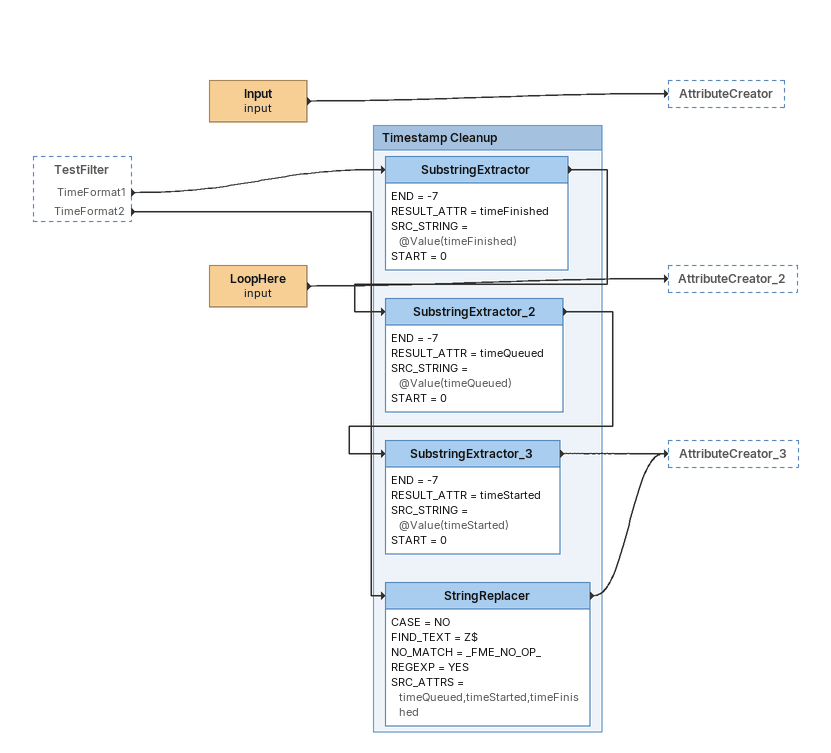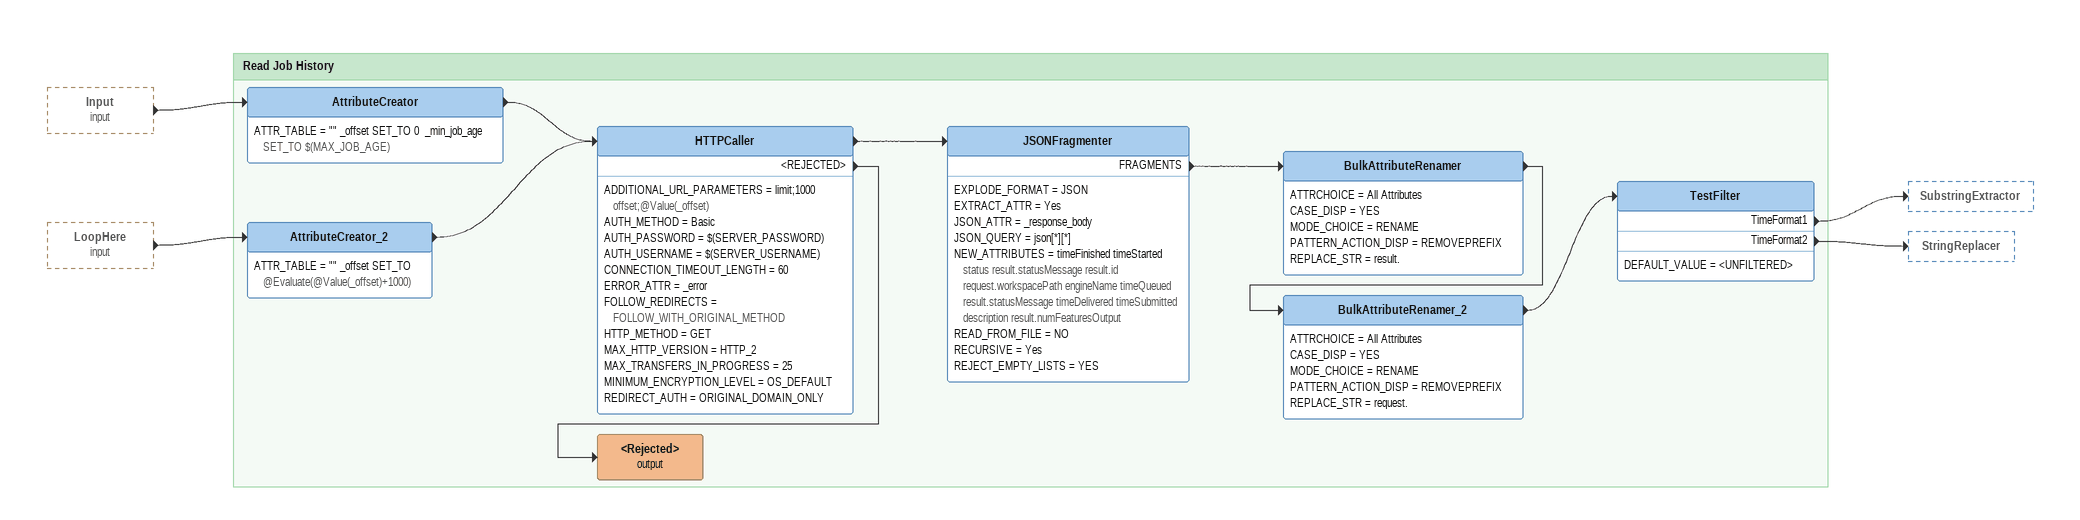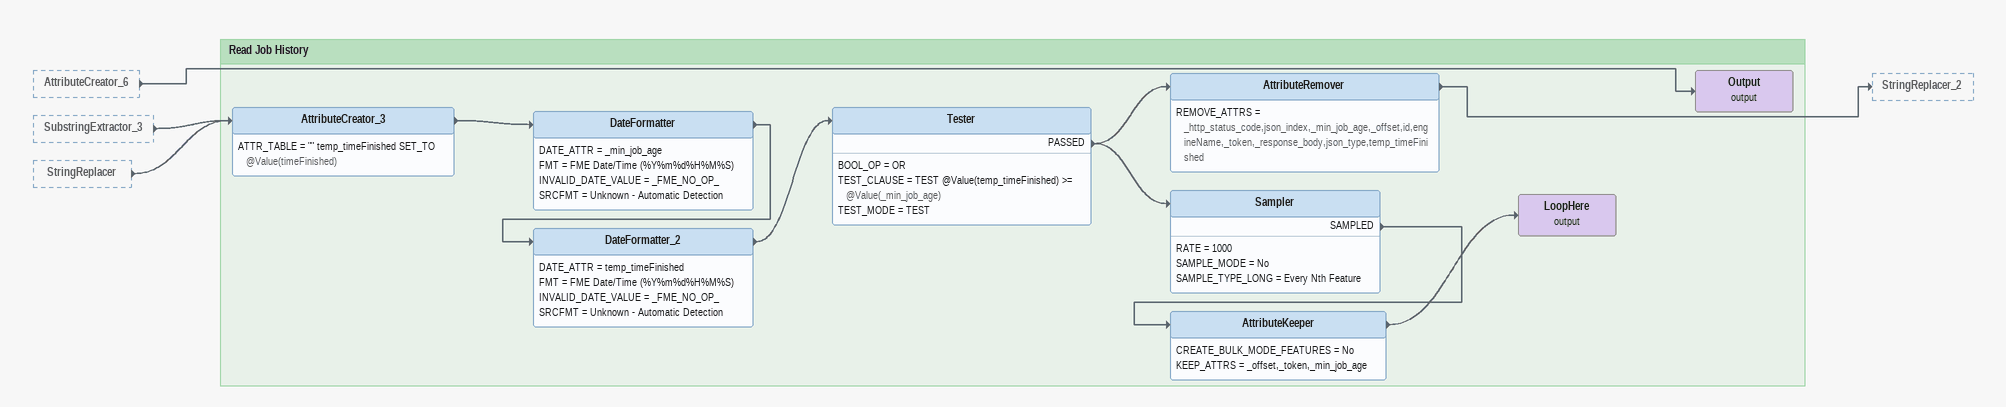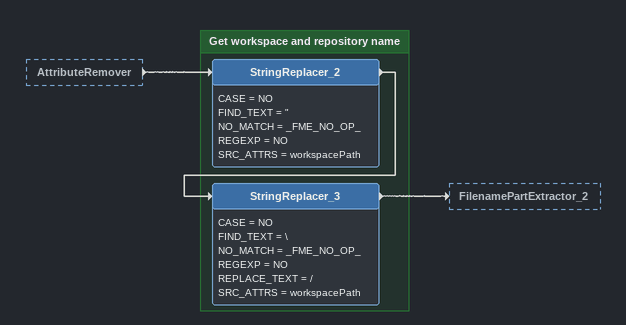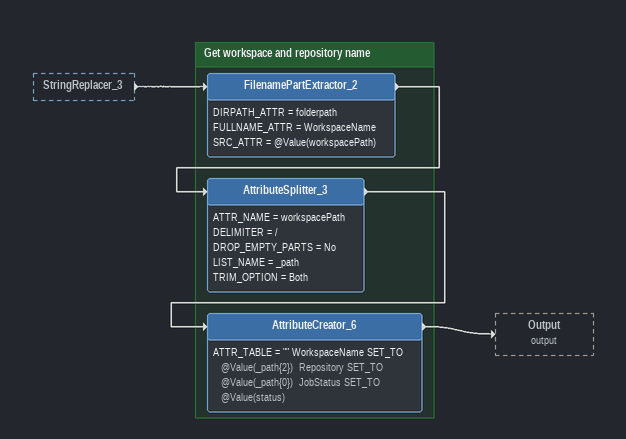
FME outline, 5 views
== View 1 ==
TestFilter [outside]
    TimeFormat1 -> SubstringExtractor
    TimeFormat2 -> StringReplacer
Input (input)
    -> AttributeCreator
LoopHere (input)
    -> AttributeCreator_2

Bookmark: Timestamp Cleanup
SubstringExtractor
    END = -7
    RESULT_ATTR = timeFinished
    SRC_STRING = @Value(timeFinished)
    START = 0
    -> SubstringExtractor_2
SubstringExtractor_2
    END = -7
    RESULT_ATTR = timeQueued
    SRC_STRING = @Value(timeQueued)
    START = 0
    -> SubstringExtractor_3
SubstringExtractor_3
    END = -7
    RESULT_ATTR = timeStarted
    SRC_STRING = @Value(timeStarted)
    START = 0
    -> AttributeCreator_3
StringReplacer
    CASE = NO
    FIND_TEXT = Z$
    NO_MATCH = _FME_NO_OP_
    REGEXP = YES
    SRC_ATTRS = timeQueued,timeStarted,timeFinished
    -> AttributeCreator_3

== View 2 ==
Input (input) [outside]
    -> AttributeCreator
LoopHere (input) [outside]
    -> AttributeCreator_2

Bookmark: Read Job History
AttributeCreator
    ATTR_TABLE = "" _offset SET_TO 0  _min_job_age SET_TO $(MAX_JOB_AGE)
    -> HTTPCaller
AttributeCreator_2
    ATTR_TABLE = "" _offset SET_TO @Evaluate(@Value(_offset)+1000)
    -> HTTPCaller
HTTPCaller
    ADDITIONAL_URL_PARAMETERS = limit;1000 offset;@Value(_offset)
    AUTH_METHOD = Basic
    AUTH_PASSWORD = $(SERVER_PASSWORD)
    AUTH_USERNAME = $(SERVER_USERNAME)
    CONNECTION_TIMEOUT_LENGTH = 60
    ERROR_ATTR = _error
    FOLLOW_REDIRECTS = FOLLOW_WITH_ORIGINAL_METHOD
    HTTP_METHOD = GET
    MAX_HTTP_VERSION = HTTP_2
    MAX_TRANSFERS_IN_PROGRESS = 25
    MINIMUM_ENCRYPTION_LEVEL = OS_DEFAULT
    REDIRECT_AUTH = ORIGINAL_DOMAIN_ONLY
    -> JSONFragmenter
    <REJECTED> -> <Rejected> (output)
JSONFragmenter
    EXPLODE_FORMAT = JSON
    EXTRACT_ATTR = Yes
    JSON_ATTR = _response_body
    JSON_QUERY = json[*][*]
    NEW_ATTRIBUTES = timeFinished timeStarted status result.statusMessage result.id request.workspacePath engineName timeQueued result.statusMessage timeDelivered timeSubmitted description result.numFeaturesOutput
    READ_FROM_FILE = NO
    RECURSIVE = Yes
    REJECT_EMPTY_LISTS = YES
    FRAGMENTS -> BulkAttributeRenamer
BulkAttributeRenamer
    ATTRCHOICE = All Attributes
    CASE_DISP = YES
    MODE_CHOICE = RENAME
    PATTERN_ACTION_DISP = REMOVEPREFIX
    REPLACE_STR = result.
    -> BulkAttributeRenamer_2
BulkAttributeRenamer_2
    ATTRCHOICE = All Attributes
    CASE_DISP = YES
    MODE_CHOICE = RENAME
    PATTERN_ACTION_DISP = REMOVEPREFIX
    REPLACE_STR = request.
    -> TestFilter
TestFilter
    DEFAULT_VALUE = <UNFILTERED>
    TimeFormat1 -> SubstringExtractor
    TimeFormat2 -> StringReplacer
<Rejected> (output)

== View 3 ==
AttributeCreator_6 [outside]
    -> Output (output)
SubstringExtractor_3 [outside]
    -> AttributeCreator_3
StringReplacer [outside]
    -> AttributeCreator_3

Bookmark: Read Job History
AttributeCreator_3
    ATTR_TABLE = "" temp_timeFinished SET_TO @Value(timeFinished)
    -> DateFormatter
DateFormatter
    DATE_ATTR = _min_job_age
    FMT = FME Date/Time (%Y%m%d%H%M%S)
    INVALID_DATE_VALUE = _FME_NO_OP_
    SRCFMT = Unknown - Automatic Detection
    -> DateFormatter_2
DateFormatter_2
    DATE_ATTR = temp_timeFinished
    FMT = FME Date/Time (%Y%m%d%H%M%S)
    INVALID_DATE_VALUE = _FME_NO_OP_
    SRCFMT = Unknown - Automatic Detection
    -> Tester
Tester
    BOOL_OP = OR
    TEST_CLAUSE = TEST @Value(temp_timeFinished) >= @Value(_min_job_age)
    TEST_MODE = TEST
    PASSED -> AttributeRemover
    PASSED -> Sampler
AttributeRemover
    REMOVE_ATTRS = _http_status_code,json_index,_min_job_age,_offset,id,engineName,_token,_response_body,json_type,temp_timeFinished
    -> StringReplacer_2
Output (output)
Sampler
    RATE = 1000
    SAMPLE_MODE = No
    SAMPLE_TYPE_LONG = Every Nth Feature
    SAMPLED -> AttributeKeeper
AttributeKeeper
    CREATE_BULK_MODE_FEATURES = No
    KEEP_ATTRS = _offset,_token,_min_job_age
    -> LoopHere (output)
LoopHere (output)

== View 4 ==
AttributeRemover [outside]
    -> StringReplacer_2

Bookmark: Get workspace and repository name
StringReplacer_2
    CASE = NO
    FIND_TEXT = "
    NO_MATCH = _FME_NO_OP_
    REGEXP = NO
    SRC_ATTRS = workspacePath
    -> StringReplacer_3
StringReplacer_3
    CASE = NO
    FIND_TEXT = \
    NO_MATCH = _FME_NO_OP_
    REGEXP = NO
    REPLACE_TEXT = /
    SRC_ATTRS = workspacePath
    -> FilenamePartExtractor_2

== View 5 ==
StringReplacer_3 [outside]
    -> FilenamePartExtractor_2

Bookmark: Get workspace and repository name
FilenamePartExtractor_2
    DIRPATH_ATTR = folderpath
    FULLNAME_ATTR = WorkspaceName
    SRC_ATTR = @Value(workspacePath)
    -> AttributeSplitter_3
AttributeSplitter_3
    ATTR_NAME = workspacePath
    DELIMITER = /
    DROP_EMPTY_PARTS = No
    LIST_NAME = _path
    TRIM_OPTION = Both
    -> AttributeCreator_6
AttributeCreator_6
    ATTR_TABLE = "" WorkspaceName SET_TO @Value(_path{2})  Repository SET_TO @Value(_path{0})  JobStatus SET_TO @Value(status)
    -> Output (output)
